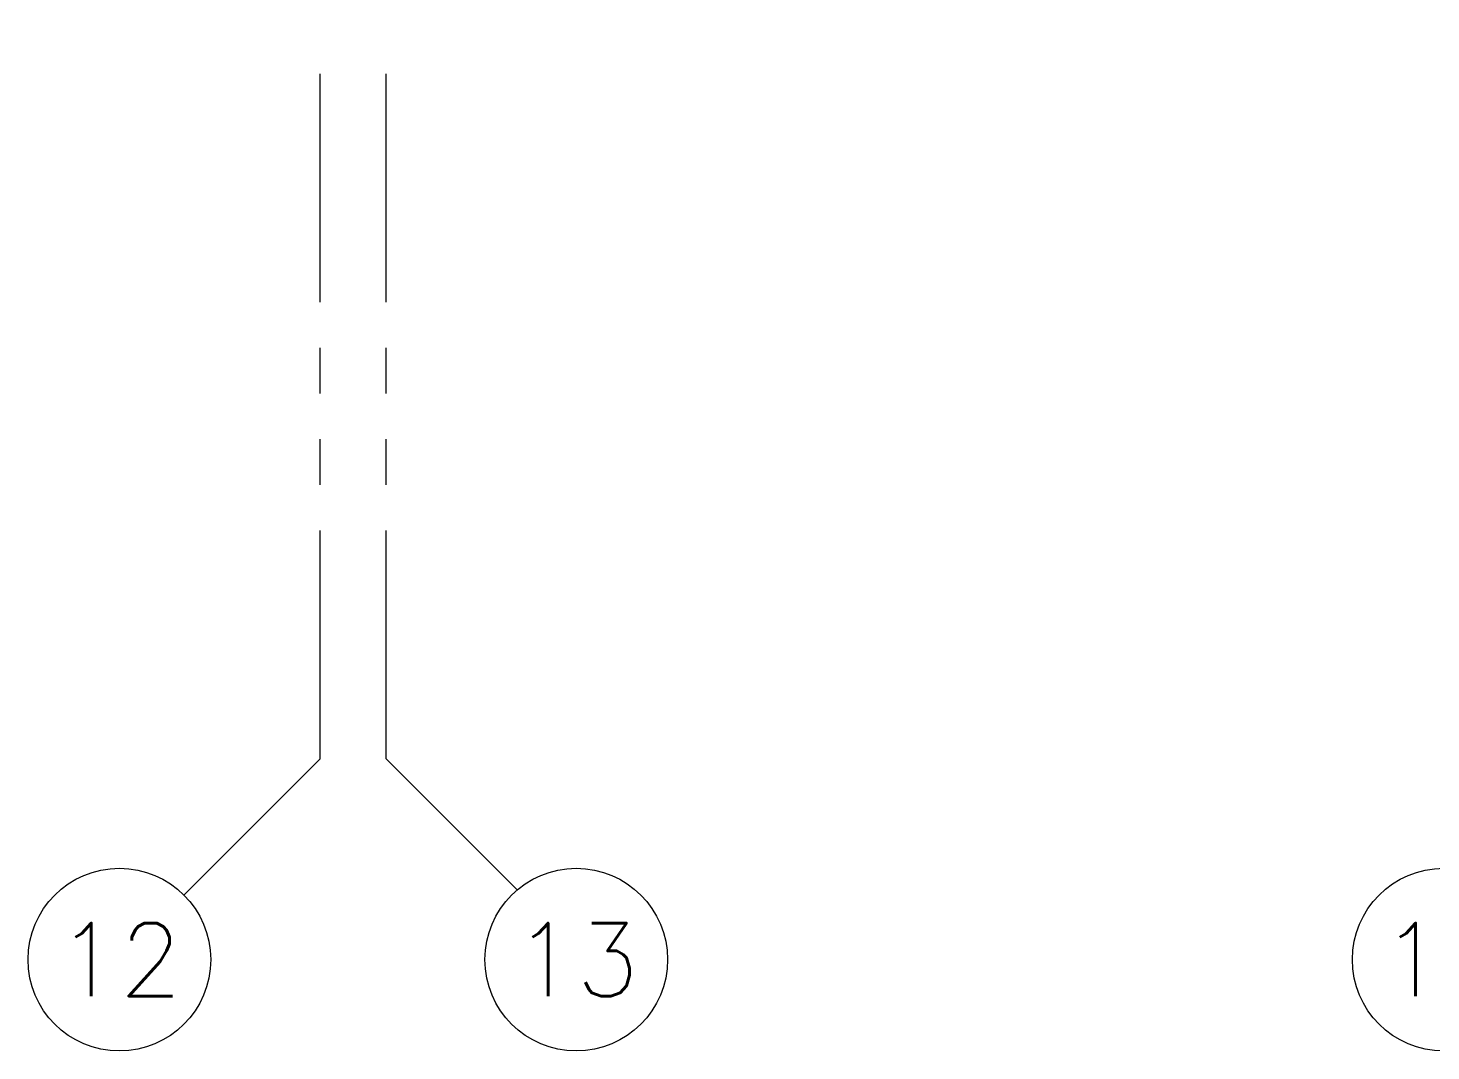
# Model space of a CAD drawing. Header units: millimetres. Extents: x 3765 to 3833, y 1327 to 1657.
# Drawn here: x 3794.522 to 3798.362, y 1403.438 to 1406.238 of the extents above; entities that cross this region are included whole.
import ezdxf
from ezdxf.enums import TextEntityAlignment as Align

# ---------------------------------------------------------------- set-up
doc = ezdxf.new("R2010")
doc.units = ezdxf.units.MM
doc.linetypes.add('PHANTOM', pattern=[63.5, 31.75, -6.35, 6.35, -6.35, 6.35, -6.35])
doc.linetypes.add('PHANTOM2', pattern=[1.25, 0.625, -0.125, 0.125, -0.125, 0.125, -0.125])
doc.layers.get('0').update_dxf_attribs({"color": 251, "lineweight": 9})
doc.layers.add('A-EJES', color=251, linetype='PHANTOM', lineweight=13)
doc.styles.add('ROMANS', font='romans.shx', dxfattribs={"width": 0.8})

# ---------------------------------------------------------------- blocks, each defined once
blk = doc.blocks.new('Ejes_Torre C')
for p, q in [((26.85, -2.5), (26.4768, -2.8732)), ((27.03, -2.5), (27.3891, -2.859))]:
    blk.add_line(p, q)
at = {"layer": 'A-EJES', "linetype": 'PHANTOM2'}
for points in [[(26.85, -2.5), (26.85, -0.5)], [(27.03, -2.5), (27.03, -0.5)]]:
    blk.add_lwpolyline(points, dxfattribs=at)
at = {"layer": 'A-EJES', "linetype": 'Continuous'}
for centre in [(26.3, -3.05), (27.5505, -3.05), (29.925, -3.05)]:
    blk.add_circle(centre, 0.25, dxfattribs=at)
at = {"layer": 'A-EJES', "linetype": 'Continuous', "style": 'ROMANS'}
for s, p in [('12', (26.3, -3.05)), ('13', (27.5505, -3.05)), ('14', (29.925, -3.05))]:
    blk.add_text(s, height=0.2, dxfattribs=at).set_placement(p, align=Align.MIDDLE_CENTER)

msp = doc.modelspace()

# ---------------------------------------------------------------- block references
at = {"layer": 'A-EJES'}
msp.add_blockref('Ejes_Torre C', (3768.4721, 1406.7379), dxfattribs=at)

doc.saveas('drawing.dxf')
